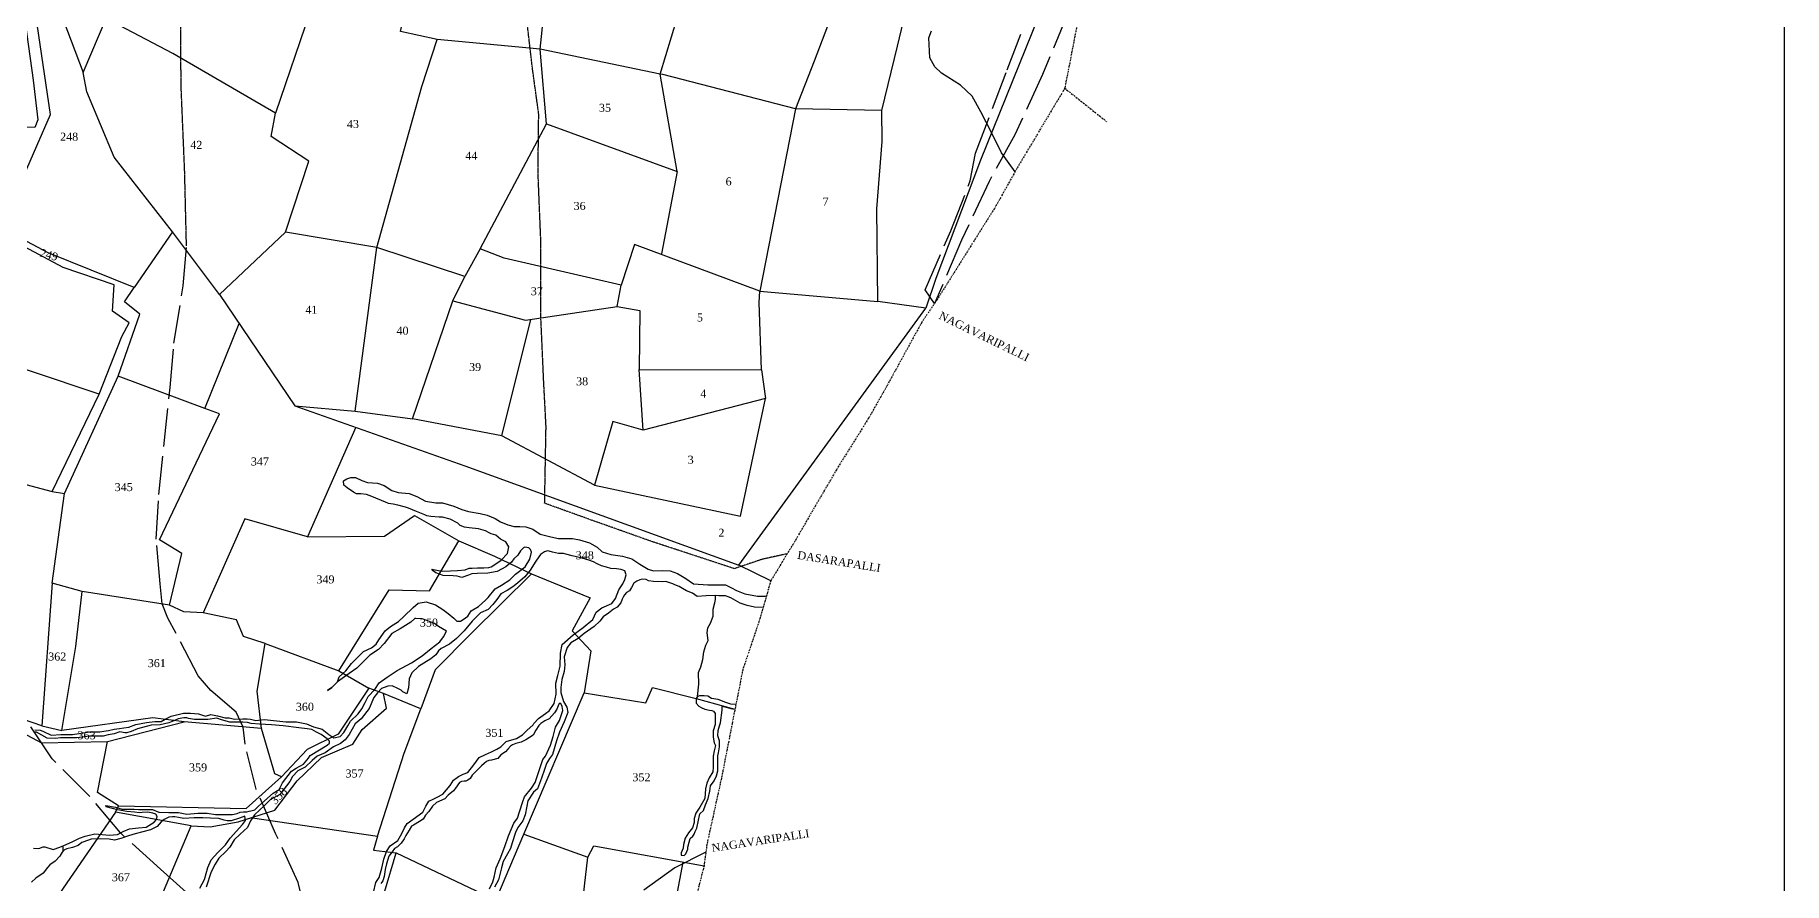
# Model space of a CAD drawing. Header units: millimetres. Extents: x 13 to 1625, y -988 to 841.
# Drawn here: x 1078 to 1625, y -352 to -87 of the extents above; entities that cross this region are included whole.
import ezdxf

# ---------------------------------------------------------------- set-up
doc = ezdxf.new("R2010")
doc.units = ezdxf.units.MM
doc.header["$MEASUREMENT"] = 0
for name, pattern in [('ACAD_ISO02W100', [15, 12, -3]), ('ACAD_ISO07W100', [3, 0, -3]), ('BORDER', [1.75, 0.5, -0.25, 0.5, -0.25, 0, -0.25])]:
    doc.linetypes.add(name, pattern=pattern)
for name, color, linetype in [('CARTTRACK', 30, 'ACAD_ISO02W100'), ('NALA', 4, 'Continuous'), ('SURVEY_BND', 7, 'Continuous'), ('SURVEY_NO', 7, 'Continuous'), ('TEXT', 7, 'Continuous')]:
    doc.layers.add(name, color=color, linetype=linetype)
doc.layers.add('FOOTPATH', color=150, linetype='ACAD_ISO07W100', lineweight=30)
doc.layers.add('VILL_BOUNDARY', color=6, linetype='BORDER', lineweight=30)
doc.styles.get("Standard").update_dxf_attribs({"font": 'TIMES.TTF'})

msp = doc.modelspace()

# ---------------------------------------------------------------- linework, layer by layer
at = {"lineweight": 30}
msp.add_lwpolyline([(12.74, 841.04), (1624.87, 841.04), (1624.87, -987.63), (12.74, -987.63)], close=True, dxfattribs=at)
at = {"layer": 'CARTTRACK'}
for points in [[(1401.25, -79.81), (1393.23, -99.19), (1384.59, -118.05), (1376.52, -132.57), (1367.94, -150.99), (1359.48, -170.71), (1356.58, -166.45), (1364.53, -148.03), (1370.65, -132.44), (1372.23, -123.79), (1382.13, -97.76), (1390.02, -77.43)], [(1162.86, -360.67), (1160.69, -351.63), (1153.62, -336.33), (1147.51, -322.48), (1144.08, -308.43), (1143.45, -303.11), (1141.23, -298.43), (1133.39, -291.68), (1129.45, -287.11), (1119.98, -269.02), (1118.21, -264.63), (1117.58, -258.31), (1116.33, -244.37), (1117.13, -230.38), (1118.73, -215.47), (1120.62, -196.97), (1121.82, -183.17), (1124.73, -165.19), (1125.76, -152.67)], [(1125.7, -354.67), (1117.68, -347.49), (1105.11, -336.18), (1095.59, -324.79), (1083.77, -313.04), (1075.14, -299.99)], [(1288.03, -342.14), (1278.37, -347.06), (1266.53, -355.63)]]:
    msp.add_lwpolyline(points, dxfattribs=at)
at = {"layer": 'FOOTPATH', "ltscale": 0.0005}
for points in [[(1125.76, -152.67), (1125.19, -129.23), (1124.08, -102.67), (1123.95, -84), (1124.82, -64.96), (1128.3, -44.35), (1128.42, -32.11), (1132.64, -25.61), (1136.48, -8.42), (1139.08, 7.04), (1139.08, 19.86), (1141.93, 31.61), (1144.9, 42.99), (1149.62, 59.78), (1150.61, 62.75)], [(1313.42, -248.96), (1305.68, -250.66), (1296.94, -253.6), (1271.36, -245.2), (1252.2, -238.4), (1237.66, -233.16), (1238.1, -209.14), (1237.34, -194.56), (1236.46, -174.8), (1236.46, -151.05), (1235.59, -129.69), (1235.81, -111.57), (1233.84, -97.21), (1231.22, -74.72)]]:
    msp.add_lwpolyline(points, dxfattribs=at)
at = {"layer": 'NALA'}
for points in [[(1384.61, -129.61), (1380.44, -123.69), (1377.34, -117.56), (1373.9, -110.83), (1371.19, -105.96), (1367.55, -102.46), (1361.61, -98.77), (1359.56, -96.79), (1357.97, -93.95), (1357.64, -87.68), (1358.5, -85.5)], [(1078.37, -303.95), (1080, -304.03), (1080.93, -304.41), (1083.45, -305.58), (1086.48, -305.42), (1090.12, -305.38), (1095.49, -304.54), (1097.58, -304.56), (1098.7, -304.56), (1099.95, -304.35), (1101.36, -304.12), (1103.13, -303.79), (1104.85, -303.54), (1106.17, -303.35), (1107.78, -303.12), (1109.97, -302.26), (1113.26, -301.72), (1115.84, -301.4), (1117.83, -301.32), (1119.1, -300.65), (1121.01, -299.68), (1124.85, -298.79), (1127, -298.73), (1129.48, -298.97), (1131.68, -299.64), (1133.39, -299.16), (1135.47, -299.61), (1137.86, -300.16), (1139.09, -300.26), (1140.71, -300.65), (1143.34, -300.5), (1144.72, -300.5), (1145.76, -300.59), (1146.22, -300.68), (1147.47, -301.02), (1148.21, -300.96), (1150.14, -300.78), (1156.75, -301.43), (1160.11, -301.43), (1163.27, -302.04), (1165.47, -302.98), (1168.1, -303.75), (1170.25, -305.46), (1171.75, -306.5), (1173.77, -306.01), (1174.87, -304.82), (1176.15, -302.74), (1177.01, -301.3), (1179.4, -298.97), (1180.5, -297.35), (1181.6, -295.46), (1182.55, -293.59), (1184.57, -291.33), (1185.93, -289.27), (1188.5, -287.55), (1191.59, -285.47), (1196.09, -283), (1199.41, -280.84), (1202.2, -278.52), (1204.89, -276.44), (1206.02, -274.88), (1207.01, -273.09), (1204.5, -271.65), (1203.21, -270.73), (1201.16, -269.85), (1199.44, -269.27), (1197.42, -269.17), (1197.09, -269.21), (1195.83, -270.28), (1192.56, -272.38), (1189.89, -273.88), (1187.51, -276.96), (1185.77, -278.89), (1182.99, -280.65), (1181.37, -282.26), (1178.93, -284.66), (1176.58, -286.4), (1172.89, -288.91), (1171.22, -290.7), (1169.77, -291.66), (1171.22, -290.7), (1172.89, -288.91), (1173.49, -287.39), (1175.54, -285.54), (1177.28, -283.22), (1181.05, -279.49), (1183.54, -278.31), (1184.99, -277.15), (1185.81, -275.83), (1187.85, -273.06), (1189.54, -271.71), (1191.95, -270.09), (1193.67, -268.55), (1196.53, -265.71), (1198.19, -264.43), (1200.63, -263.95), (1203.51, -264.89), (1205.9, -266.31), (1207.54, -267.56), (1209.31, -269.09), (1210.26, -269.96), (1211.37, -269.99), (1212.17, -269.5), (1213.66, -268.49), (1214.7, -266.73), (1217, -265.45), (1219.15, -263.4), (1220.06, -262.63), (1222.19, -259.86), (1224.17, -258.71), (1226.81, -257.06), (1228.5, -255.33), (1231.57, -253.05), (1233.05, -250.66), (1233.6, -248.41), (1233.26, -247.61), (1232.75, -247.06), (1231.5, -246.84), (1231.02, -247.06), (1230.12, -248.02), (1229.25, -249.37), (1228.02, -250.56), (1227.27, -251.59), (1225.51, -253.02), (1222.78, -254.46), (1219.93, -255.02), (1216.56, -255.13), (1214.94, -255.22), (1213.88, -255.61), (1211.8, -256.33), (1210.37, -255.92), (1209.07, -255.88), (1205.98, -255.76), (1203.71, -254.94), (1202.84, -254.28), (1202.45, -253.8), (1204.5, -254.19), (1205.86, -254.36), (1208.22, -254.31), (1210.42, -254.16), (1212.79, -253.95), (1214.09, -253.49), (1215.01, -253.42), (1216.73, -253.39), (1218.68, -253.29), (1220.2, -253.2), (1221, -253.05), (1222.07, -252.25), (1224.1, -250.92), (1226.08, -248.87), (1226.49, -246.81), (1225.5, -245.17), (1223.84, -244.37), (1222.39, -243.12), (1220.99, -242.73), (1220.29, -242.39), (1219.17, -241.82), (1217.01, -241.18), (1214.04, -240.87), (1212.64, -240.58), (1211.31, -240.07), (1210.57, -239.42), (1208.17, -238.14), (1205.71, -237.54), (1204.74, -237.49), (1202.06, -237.34), (1200.83, -237.1), (1200.18, -236.74), (1197.59, -235.76), (1195.17, -234.7), (1194.2, -234.34), (1191.79, -233.74), (1190.31, -233.42), (1188.91, -233.28), (1187.9, -232.79), (1183.7, -231.05), (1181.96, -230.45), (1180.22, -230.23), (1178.9, -230.21), (1177.98, -229.65), (1175.97, -228.32), (1174.96, -227.5), (1174.79, -226.18), (1175.81, -225.54), (1177.09, -225.08), (1178.61, -225.08), (1180.49, -226.05), (1182.33, -226.63), (1185.4, -226.92), (1187.52, -227.66), (1189.91, -229.18), (1191.92, -229.81), (1195.31, -230.11), (1197.75, -231.07), (1200.46, -232.49), (1203.62, -233), (1205.77, -233), (1209.25, -234.06), (1211.8, -235.06), (1213.88, -235.71), (1217.48, -236.36), (1219.65, -236.92), (1222.17, -237.91), (1223.86, -238.97), (1226.14, -239.92), (1228.14, -240.43), (1229.88, -240.4), (1231.82, -240.52), (1233.97, -241.29), (1236.26, -242.81), (1239.62, -243.61), (1241.96, -244.21), (1246.31, -244.21), (1248.58, -244.58), (1251.68, -245.5), (1254.05, -246.85), (1255.67, -248.37), (1258.37, -249.19), (1262.02, -249.65), (1264.94, -250.57), (1267.37, -252.2), (1269.98, -253.72), (1271.7, -254.28), (1274.4, -254.2), (1276.92, -254.23), (1279.21, -255.14), (1281.79, -256.71), (1284.21, -258.33), (1288.6, -258.61), (1291.59, -258.61), (1294.2, -258.7), (1296.06, -259.6), (1297.63, -260.37), (1300.24, -261.45), (1304.12, -262.14), (1306.58, -262.21), (1306.94, -262.11)], [(1184.17, -354.77), (1184.9, -351.66), (1185.93, -350.11), (1186.79, -347.19), (1187.4, -344.38), (1188.24, -341.98), (1189.38, -340.2), (1191.8, -338.56), (1193.02, -336.37), (1193.83, -334.62), (1194.7, -333.23), (1196.59, -331.92), (1199.57, -329.67), (1200.57, -327.81), (1201.51, -326.29), (1202.82, -325.59), (1204.07, -325.01), (1205.85, -324.09), (1208.1, -321.34), (1209.14, -319.68), (1210.75, -318.57), (1212.17, -317.85), (1213.62, -317.29), (1215.54, -314.87), (1217.15, -312.62), (1219.16, -311.67), (1221.05, -310.81), (1222.77, -310.03), (1224.02, -309.31), (1225.67, -307.59), (1228.87, -306.63), (1230.71, -305.57), (1232.07, -304.18), (1234.02, -302.35), (1234.3, -301.93), (1235.69, -300.38), (1237.97, -298.82), (1239.03, -298.04), (1240.61, -295.69), (1241.28, -292.81), (1241.14, -289.37), (1241.81, -287.01), (1242.53, -284.09), (1242.65, -280.02), (1243.12, -277.33), (1246.6, -274.26), (1249.69, -271.95), (1252.69, -269.51), (1253.72, -267.23), (1255.53, -265.88), (1258.65, -264.49), (1259.76, -262.96), (1260.85, -260.19), (1262.07, -258.3), (1262.74, -256.97), (1263.13, -255.5), (1262.71, -254.31), (1261.55, -253.81), (1260.13, -253.64), (1258.29, -253.58), (1256.93, -253.17), (1255.43, -252.72), (1254.06, -252.11), (1252.9, -251.5), (1251.42, -250.97), (1249.37, -250.27), (1246.26, -249.57), (1244.29, -249.02), (1243.53, -248.9), (1241.95, -248.85), (1240.14, -248.49), (1239.03, -248.13), (1238.56, -248.02), (1237.61, -248.35), (1236.39, -249.21), (1235.8, -249.9), (1234.94, -251.24), (1233.18, -254.09), (1231.43, -256.17), (1229.2, -258.12), (1227.67, -259.28), (1225.95, -260.37), (1223.97, -261.51), (1222.74, -263.25), (1221.52, -264.75), (1220.04, -266.33), (1217.65, -267.36), (1215.01, -270), (1212.48, -273), (1210.11, -275.43), (1207.88, -277.16), (1205.32, -278.52), (1204.51, -279.32), (1203.68, -280.57), (1202.07, -281.74), (1199.87, -283.18), (1198.28, -284.13), (1196.19, -286.13), (1195.38, -288.04), (1195.08, -290.85), (1194.58, -292.71), (1193.32, -292.13), (1192.8, -291.54), (1191.79, -291.04), (1189.99, -290.18), (1188.68, -290.27), (1186.68, -291.04), (1185.48, -292.43), (1184.31, -293.86), (1182.81, -297.33), (1180.3, -300.5), (1178.41, -302.1), (1176.57, -305.41), (1175.38, -307.1), (1173.85, -308.27), (1171.68, -309.24), (1169.09, -311.19), (1166.58, -312.16), (1165, -313.5), (1162.85, -315.6), (1160.52, -316.76), (1158.87, -318.54), (1158.07, -320.1), (1154.97, -324.19), (1151.86, -325.86), (1150.11, -327.58), (1147.04, -330.49), (1145.76, -332.38), (1144.81, -334.43), (1142.51, -336.54), (1140.7, -338.38), (1139.27, -340.65), (1138.08, -342.01), (1135.88, -344.07), (1134.74, -345.93), (1133.43, -348.29), (1131.9, -353.09)], [(1305.88, -265.74), (1303.18, -265.63), (1300.92, -265.1), (1298.72, -264.34), (1295.87, -262.71), (1294.11, -262.12), (1292.1, -262.09), (1291.05, -262.03), (1288.13, -262.11), (1285.31, -262.3), (1283.87, -261.29), (1281.95, -260.48), (1280.7, -259.79), (1279.66, -259.16), (1278.38, -258.6), (1277.69, -258.29), (1275.49, -257.66), (1274.33, -257.69), (1271.69, -257.63), (1270.09, -257.35), (1269.4, -256.94), (1268.15, -256.84), (1267.4, -257.1), (1266.42, -257.5), (1265.48, -258.13), (1264.78, -259.45), (1264.12, -260.48), (1263.18, -261.05), (1262.65, -261.77), (1262.18, -262.52), (1261.89, -263.18), (1261.42, -264.31), (1260.36, -265.59), (1259.2, -266.22), (1257.56, -267.53), (1255.93, -268.63), (1254.9, -269.96), (1253.08, -271.62), (1249.97, -273.91), (1248.12, -275.45), (1245.89, -276.79), (1244.69, -278.22), (1243.71, -281.19), (1244, -283.67), (1243.74, -285.74), (1242.99, -288.27), (1242.68, -290.77), (1242.68, -292.28), (1243.59, -295.13), (1244.62, -296.88), (1244.94, -298.58), (1243.74, -301.48), (1242.3, -304.65), (1241.39, -307.38), (1240.13, -311.69), (1239.19, -312.88), (1238.28, -314.48), (1237.56, -316.32), (1236.72, -319.11), (1235.43, -322.4), (1234.2, -323.49), (1232.45, -326.19), (1232.1, -327.85), (1231.54, -330.52), (1230.88, -332.37), (1229.31, -334.47), (1228.52, -336.04), (1227.55, -339.32), (1227.02, -341.07), (1226.07, -342.67), (1224.72, -345.08), (1224.13, -347.09), (1223.28, -350.83), (1221.94, -353.17)], [(1285.44, -293.55), (1285.82, -289.64), (1285.76, -286.09), (1286.42, -284.23), (1287.11, -282.01), (1287.37, -279.59), (1288, -277.51), (1288.78, -276), (1288.41, -273.61), (1288.59, -272.13), (1289.51, -270.66), (1290.3, -268.42), (1290.3, -266.22), (1290.8, -264.27), (1291.05, -263.23), (1291.05, -262.03)], [(1297.41, -296.07), (1295.84, -295.98), (1293.98, -295.3), (1292.67, -294.8), (1291.89, -294.5), (1289.77, -294.15), (1288.59, -293.42), (1287.54, -293.33), (1286.84, -293.33), (1286.07, -293.33), (1285.44, -293.55), (1285.02, -294.22), (1285.02, -295.59), (1285.82, -296.54), (1286.58, -297.02), (1287.73, -297.47), (1289.17, -297.82), (1289.9, -297.95), (1290.38, -298.14), (1290.89, -298.81), (1290.89, -299.94), (1290.89, -302.3), (1290.29, -304.24), (1290.29, -306.28), (1290.67, -308), (1290.99, -308.86), (1290.64, -310.51), (1290.29, -312.23), (1290.29, -314.14), (1290.29, -315.6), (1290.22, -317.07), (1289.01, -318.95), (1288.34, -320.6), (1287.86, -322.42), (1287.7, -325.41), (1286.14, -328.12), (1284.9, -329.97), (1284.42, -331.69), (1284.32, -332.9), (1283.81, -334.63), (1282.57, -336.1), (1281.61, -337.82), (1281, -339.8), (1280.97, -340.94), (1280.3, -342.41), (1280.36, -343.14), (1280.36, -343.14), (1281.26, -343.24), (1281.74, -342.69), (1282.34, -341.29), (1282.34, -340.62), (1282.79, -339.06), (1283.08, -337.92), (1283.94, -337.15), (1284.41, -336.55), (1284.7, -335.75), (1285.18, -334.73), (1285.28, -334.12), (1285.63, -332.66), (1286.11, -330.16), (1287.26, -329.14), (1287.96, -327.42), (1288.72, -325.47), (1289.3, -323.08), (1289.52, -321.46), (1290.64, -319.94), (1291.34, -318.35), (1291.73, -316.82), (1291.73, -315.7), (1291.73, -314.21), (1291.73, -312.1), (1291.98, -311.12), (1292.33, -309.25), (1292.27, -307.43), (1291.79, -305.87), (1291.89, -304.21), (1292.33, -302.68), (1292.59, -301.73), (1293.07, -297.79), (1293.07, -296.58), (1294.82, -297), (1295.81, -297.29), (1297.12, -297.55)], [(1078.01, -340.99), (1079.67, -341.06), (1080.96, -340.47), (1081.54, -340.51), (1084.11, -341.31), (1086.16, -340.61), (1087.48, -340.08), (1090.08, -338.94), (1092.37, -337.79), (1094.14, -337.17), (1097.12, -336.51), (1101.73, -336.86), (1104.23, -336.62), (1106, -335.75), (1107.91, -334.85), (1110.75, -334.54), (1113.17, -334.33), (1115.63, -332.77), (1116.36, -331.97), (1116.6, -331.07), (1116.19, -330.35), (1115.25, -329.97), (1113.69, -329.65), (1111.96, -329.76), (1111.06, -329.93), (1109.53, -329.72), (1107.09, -329.48), (1104.21, -328.99), (1102.69, -328.51), (1100.71, -327.99), (1100.54, -327.61), (1103.62, -328.16), (1105.7, -328.79), (1107.3, -328.79), (1109.38, -328.79), (1110.76, -328.82), (1112.05, -328.86), (1115.13, -328.82), (1117.14, -329.65), (1120.26, -329.76), (1121.48, -329.76), (1123.28, -329.83), (1125.88, -330.28), (1129.26, -330.03), (1132.17, -329.99), (1134.84, -330.41), (1138.97, -330.44), (1140.15, -330.44), (1141.64, -330.06), (1142.54, -329.65), (1143.62, -329.54), (1144.59, -329.54), (1145.32, -329.34), (1145.84, -329.27), (1147.08, -328.99), (1148.26, -327.81), (1149.16, -326.95), (1152.89, -323.72), (1154.69, -322.61), (1155.8, -320.53), (1158.55, -316.91), (1160.04, -315.94), (1162.32, -314.73), (1163.88, -312.79), (1164.44, -311.93), (1169.68, -308.72), (1170.41, -308.14), (1170.45, -307.51), (1169.75, -306.82), (1167.81, -305.4), (1166.36, -304.71), (1164.87, -303.84), (1163.44, -303.63), (1160.84, -303.32), (1155.92, -302.7), (1152.36, -302.44), (1148.58, -302.23), (1145.95, -302.02), (1144.84, -301.71), (1143.35, -301.57), (1141.2, -301.57), (1139.32, -301.57), (1136.69, -300.81), (1135.27, -300.29), (1132.42, -300.74), (1128.22, -300.71), (1126.38, -300.4), (1125.9, -300.22), (1124.89, -300.22), (1123.16, -300.53), (1121.84, -301.19), (1120.21, -301.78), (1117.56, -302.35), (1114.72, -302.52), (1110.42, -303.66), (1108.48, -304.49), (1107.09, -304.87), (1106.47, -304.87), (1104.91, -304.63), (1103.14, -305.19), (1101.27, -305.53), (1099.71, -305.98), (1096, -305.98), (1095.48, -305.91), (1091.47, -306.51), (1089.67, -306.47), (1088.25, -306.47), (1087.45, -306.47), (1086.41, -306.47), (1084.82, -306.71), (1082.21, -306.58), (1078.89, -304.71), (1078.16, -304.71)], [(1220.43, -353.65), (1221.5, -351.47), (1221.92, -349.99), (1222.47, -347.08), (1223.78, -344.27), (1225.26, -340.45), (1226.34, -337.09), (1228.07, -333.1), (1229.18, -331.54), (1229.79, -329.62), (1230.82, -326.4), (1231.38, -324.85), (1233.5, -322.16), (1234.67, -320.43), (1235.78, -317.32), (1237.09, -313.27), (1237.95, -312.18), (1239.48, -308.78), (1240.29, -306.06), (1241.09, -303.16), (1242.32, -301.05), (1242.99, -298.85), (1243.29, -297.87), (1243.13, -296.62), (1242.68, -295.73), (1242.18, -295.78), (1241.9, -296.48), (1241.43, -297.53), (1240.76, -298.64), (1239.09, -300.53), (1237.76, -301.2), (1236.51, -301.95), (1235.84, -302.59), (1234.91, -304.07), (1234.1, -305.63), (1231.77, -307.13), (1230.35, -307.8), (1228.63, -308.24), (1227.65, -308.66), (1227.04, -309.02), (1226.18, -309.96), (1225.4, -310.88), (1224, -311.79), (1223.03, -312.95), (1221.05, -313.43), (1220.25, -313.54), (1219.47, -313.82), (1218.74, -314.48), (1217.91, -315.18), (1216.71, -316.48), (1215.01, -318.16), (1214.43, -319.16), (1213.62, -319.74), (1213.01, -319.97), (1212.56, -319.97), (1211.7, -320.08), (1211.01, -320.47), (1209.84, -322.19), (1209.2, -323.05), (1207.53, -324.36), (1206.44, -325.56), (1203.91, -326.67), (1202.58, -327.83), (1201.43, -329.52), (1200.45, -330.63), (1199.67, -331.83), (1198.51, -332.63), (1196.73, -333.72), (1196.11, -334.1), (1195.28, -335.35), (1194.3, -336.98), (1193.72, -337.98), (1192.8, -339.34), (1191.69, -340.48), (1190.71, -341.03), (1190.02, -342.09), (1188.99, -343.45), (1188.21, -345.83), (1187.79, -347.63), (1187.54, -349.8), (1187.1, -351.11), (1186.49, -352)], [(1129.98, -353.44), (1131.34, -350.72), (1132.46, -346.97), (1133.46, -344.56), (1135.52, -342.28), (1137.91, -339.89), (1139.36, -337.78), (1143.26, -333.57), (1144.17, -332.29), (1144.01, -330.9), (1142.31, -331.57), (1139.7, -332.37), (1138.42, -332.37), (1137.5, -332.23), (1135.91, -331.68), (1133.24, -331.57), (1130.88, -331.43), (1129.51, -331.43), (1128.21, -331.43), (1124.97, -331.68), (1123.24, -331.32), (1122.13, -331.1), (1121.41, -331.12), (1120.29, -331.29), (1118.74, -331.98), (1117.9, -332.68), (1116.57, -334.18), (1114.51, -335.21), (1109.71, -336.47), (1107.6, -337.08), (1105.24, -337.94), (1103.29, -338.41), (1101.62, -338.11), (1098.84, -337.97), (1096.03, -338.16), (1095.11, -338.44), (1093.06, -339.18), (1091.87, -340.06), (1090.11, -340.68), (1088.36, -341.18), (1087.61, -341.48), (1086.97, -342.23), (1086.14, -343.48), (1084.77, -344.95), (1083.08, -346.12), (1082.38, -346.94), (1081.01, -348.8), (1078.68, -350.27), (1077.34, -351.55)], [(1086.75, -342.56), (1087.2, -341.96), (1087.19, -341.22), (1087.19, -340.75), (1087.16, -340.21)]]:
    msp.add_lwpolyline(points, dxfattribs=at)
at = {"layer": 'SURVEY_BND'}
for points in [[(1393.78, -76.42), (1373.87, -126), (1359.9, -162.96), (1356.7, -172.16), (1341.71, -170.13), (1341.4, -141.16), (1343.14, -120.15), (1343.01, -110.48), (1347.87, -90.3), (1354.68, -61.95), (1358.73, -47.84), (1339.6, -48.41), (1329.25, -17.28), (1327.48, 9.03), (1325.21, 35.47), (1324.86, 47.39), (1307.45, 50.17), (1295.44, 50.17), (1272.6, 50.52), (1273.74, 68.1), (1276.19, 82.12), (1281.29, 121.39), (1286.06, 153.83)], [(1079.64, -61.88), (1093.49, -98.52), (1100.95, -80.92), (1121.69, -50.77), (1128.73, -53.35), (1133.49, -37.43)], [(1273.7, -99.1), (1236.29, -91.23), (1238.75, -67.27), (1241.51, -41.42)], [(1339.6, -48.41), (1321.84, -95), (1316.08, -109.87), (1274.55, -99.15), (1273.7, -99.1), (1284.35, -64.01), (1291.77, -42.17)], [(1042.76, -47.82), (1041.62, -52.17), (1072.4, -61.76), (1077.85, -100.93), (1079.36, -113.31), (1078.37, -115.76), (1034.66, -115.52), (1028.44, -111.1), (1032.56, -77.27), (1038.57, -59.53), (1041.62, -52.17)], [(1121.42, -148.31), (1109.46, -165.75), (1082.54, -154.86), (1067.83, -147.1), (1079.05, -121.42), (1083.31, -111.72), (1079.15, -83.47), (1075.46, -59.23), (1078.48, -59.24)], [(1236.29, -91.23), (1204.03, -88.27), (1192.65, -85.76), (1196.28, -68.71)], [(1164.26, -79.82), (1153.62, -111.27), (1121.47, -92.62), (1100.63, -81.68)], [(1217.52, -153.7), (1212.72, -162.29), (1185.18, -153.22), (1199.25, -102.93), (1204.03, -88.27)], [(1238.19, -114.6), (1236.29, -91.23)], [(1156.67, -148.46), (1136.07, -167.96), (1121.42, -148.31), (1103.13, -125.02), (1094.58, -104.55), (1093.49, -98.52)], [(1279.03, -129.46), (1273.7, -99.1)], [(1185.18, -153.22), (1156.67, -148.46), (1164.02, -126.24), (1152.26, -118.52), (1153.62, -111.27)], [(1304.89, -166.84), (1265.72, -152.26), (1261.58, -165.06), (1225.05, -156.54), (1217.52, -153.7), (1238.19, -114.6), (1279.03, -129.46), (1274.18, -155.23)], [(1316.08, -109.87), (1304.89, -166.84), (1341.71, -170.13)], [(1343.01, -110.48), (1316.08, -109.87)], [(1083.79, -229.51), (1098.48, -199.12), (1105.55, -181.01), (1107.89, -176.81), (1102.62, -173.16), (1103.17, -164.87), (1087.24, -159.44), (1067.49, -148.96), (1065.6, -148.01), (1068.86, -137.44)], [(1098.48, -199.12), (1055.16, -184.55), (1065.6, -148.01)], [(1136.07, -167.96), (1159.66, -202.72), (1178.45, -204.42), (1185.18, -153.22)], [(1178.45, -204.42), (1196.4, -206.78), (1208.94, -169.91), (1212.72, -162.29)], [(1131.51, -203.57), (1104.39, -193.48), (1111.14, -174.09), (1106.36, -170.21), (1109.46, -165.75)], [(1208.94, -169.91), (1231.71, -175.99), (1260.3, -171.71), (1261.58, -165.06)], [(1260.3, -171.71), (1267.44, -172.95), (1267.19, -191.34), (1305.45, -191.49), (1304.68, -170.47), (1304.89, -166.84)], [(1159.66, -202.72), (1212.77, -221.45), (1298.35, -252.54), (1356.7, -172.16)], [(1178.62, -209.41), (1163.6, -243.66), (1144.03, -238.03), (1130.99, -267.37), (1124.95, -267.06), (1120.44, -265.01), (1124.33, -248.84), (1117.35, -244.58), (1136.03, -205.18), (1131.51, -203.57), (1142.22, -177.03)], [(1253.26, -227.46), (1224.29, -212.11), (1233.37, -175.74)], [(1120.44, -265.01), (1093.12, -260.74), (1083.84, -258.13), (1087.62, -230.08), (1104.39, -193.48)], [(1305.45, -191.49), (1306.64, -200.43), (1268.44, -210.32), (1267.19, -191.34)], [(1268.44, -210.32), (1258.94, -207.62), (1253.26, -227.46), (1298.88, -237.22), (1306.64, -200.43)], [(1224.29, -212.11), (1196.4, -206.78), (1196.4, -206.78)], [(1080.55, -302.67), (1063.31, -296.81), (1018.27, -295.32), (1027.37, -267.37), (1035.58, -246.51), (1043.39, -231.36), (1045.73, -219.34), (1083.79, -229.51), (1087.62, -230.08)], [(1163.6, -243.66), (1187.64, -243.46), (1196.95, -237.01), (1210.87, -244.88)], [(1173.36, -285.54), (1189.03, -260.17), (1201.67, -260.54), (1210.87, -244.88), (1221.95, -249.73), (1233.58, -255.25), (1214.68, -273.88), (1203.42, -285.26), (1198.93, -297.37), (1187.29, -292.65)], [(1233.58, -255.25), (1251.92, -262.74), (1246.24, -272.98), (1252.08, -279.25), (1249.98, -292.38), (1269.3, -295.52), (1271.4, -290.74), (1285.02, -294.22), (1297.12, -297.55)], [(1308.3, -257.41), (1298.35, -252.54)], [(1083.84, -258.13), (1080.55, -302.67), (1086.84, -304.13), (1091.16, -277.91), (1093.12, -260.74)], [(1150.37, -277.03), (1143.62, -274.83), (1141.41, -269.59), (1130.99, -267.37)], [(1149.19, -303.55), (1147.87, -291.85), (1150.37, -277.03), (1173.36, -285.54), (1182.77, -290.99)], [(1127.25, -334.01), (1133.17, -334.22), (1141.94, -332.66), (1153.4, -329.04), (1160.34, -319.92), (1167.96, -312.58), (1177.78, -308.48), (1180.65, -303.82), (1188.21, -297.18), (1187.29, -292.65), (1182.77, -290.99), (1173.17, -305.3), (1163.47, -310.13), (1155.46, -318.69)], [(1185.41, -337.21), (1184.22, -341.55), (1191.28, -342.44), (1222.37, -357.2), (1231.16, -336.58), (1249.98, -292.38)], [(1011.78, -299.78), (1011.7, -300.91), (1013.89, -301.65), (1026.75, -297.91), (1065.17, -299.92), (1080.45, -308.02), (1101.09, -307.56), (1125.07, -301.5), (1115.24, -300.24), (1086.84, -304.13)], [(1146.4, -331.43), (1185.41, -337.21), (1193.77, -311.23), (1198.93, -297.37)], [(1104.52, -327.73), (1144.4, -328.59), (1155.46, -318.69), (1153.36, -317.74), (1149.19, -303.55), (1125.07, -301.5)], [(1103.55, -329.73), (1104.52, -327.73), (1097.95, -323.52), (1101.09, -307.56)], [(1108.02, -374.42), (1115.75, -361.19), (1127.25, -334.01), (1103.55, -329.73), (1086.09, -355.06)], [(1231.16, -336.58), (1251.13, -343.8), (1253.07, -340.16), (1287.45, -346.49)], [(1212.46, -384.66), (1189.86, -375.85), (1181.3, -375.45), (1187.64, -354.65), (1191.28, -342.44)], [(1280.88, -345.28), (1276.62, -367.37), (1279.29, -369.38), (1276.54, -378.91), (1247.67, -373.67), (1251.13, -343.8)]]:
    msp.add_lwpolyline(points, dxfattribs=at)
at = {"layer": 'VILL_BOUNDARY'}
for points in [[(1404.15, -82.83), (1400.15, -103.48), (1385.57, -127.89), (1378.17, -141.07), (1370.72, -152.9), (1360.22, -169.62), (1355.45, -176.65), (1344.51, -196.63), (1338.78, -206.71), (1328.79, -222.71), (1316.22, -244.33), (1308.3, -257.41), (1304.59, -270.18), (1299.56, -285.14), (1296.23, -302.04), (1293.03, -318.33), (1288.34, -339.8), (1287.45, -346.49), (1283.57, -361.69)], [(1400.15, -103.48), (1413.3, -113.92)]]:
    msp.add_lwpolyline(points, dxfattribs=at)

# ---------------------------------------------------------------- texts
at = {"layer": 'SURVEY_NO'}
for s, p in [('35', (1254.62, -110.83)), ('43', (1175.88, -115.9)), ('248', (1086.27, -119.87)), ('42', (1126.94, -122.41)), ('44', (1212.87, -125.78)), ('6', (1294.19, -133.84)), ('36', (1246.69, -141.5)), ('7', (1324.49, -140.14)), ('37', (1233.32, -168.15)), ('41', (1162.89, -173.95)), ('5', (1285.22, -176.35)), ('40', (1191.37, -180.49)), ('39', (1214.04, -191.84)), ('38', (1247.48, -196.3)), ('4', (1286.29, -200.12)), ('3', (1282.34, -220.81)), ('347', (1145.86, -221.35)), ('345', (1103.32, -229.36)), ('2', (1291.94, -243.62)), ('348', (1247.36, -250.66)), ('349', (1166.34, -258.2)), ('350', (1198.67, -271.69)), ('362', (1082.55, -282.31)), ('361', (1113.65, -284.36)), ('360', (1159.92, -298)), ('363', (1091.72, -306.9)), ('351', (1219.13, -306.15)), ('359', (1126.54, -316.95)), ('357', (1175.43, -318.85)), ('352', (1265.07, -320.03)), ('367', (1102.43, -351.27))]:
    msp.add_text(s, height=2.5, dxfattribs=at).set_placement(p)
for s, rotation, p in [('249', 344.0682, (1079.74, -155.95)), ('358', 45.5649, (1153.51, -327.49))]:
    msp.add_text(s, height=2.5, rotation=rotation, dxfattribs=at).set_placement(p)
at = {"layer": 'TEXT'}
for s, rotation, p in [('NAGAVARIPALLI', 333.9611, (1360.58, -175.37)), ('DASARAPALLI', 350.8193, (1316.49, -250.5)), ('NAGAVARIPALLI', 8.6802, (1290.02, -342.13))]:
    msp.add_text(s, height=2.5, rotation=rotation, dxfattribs=at).set_placement(p)

doc.saveas('drawing.dxf')
